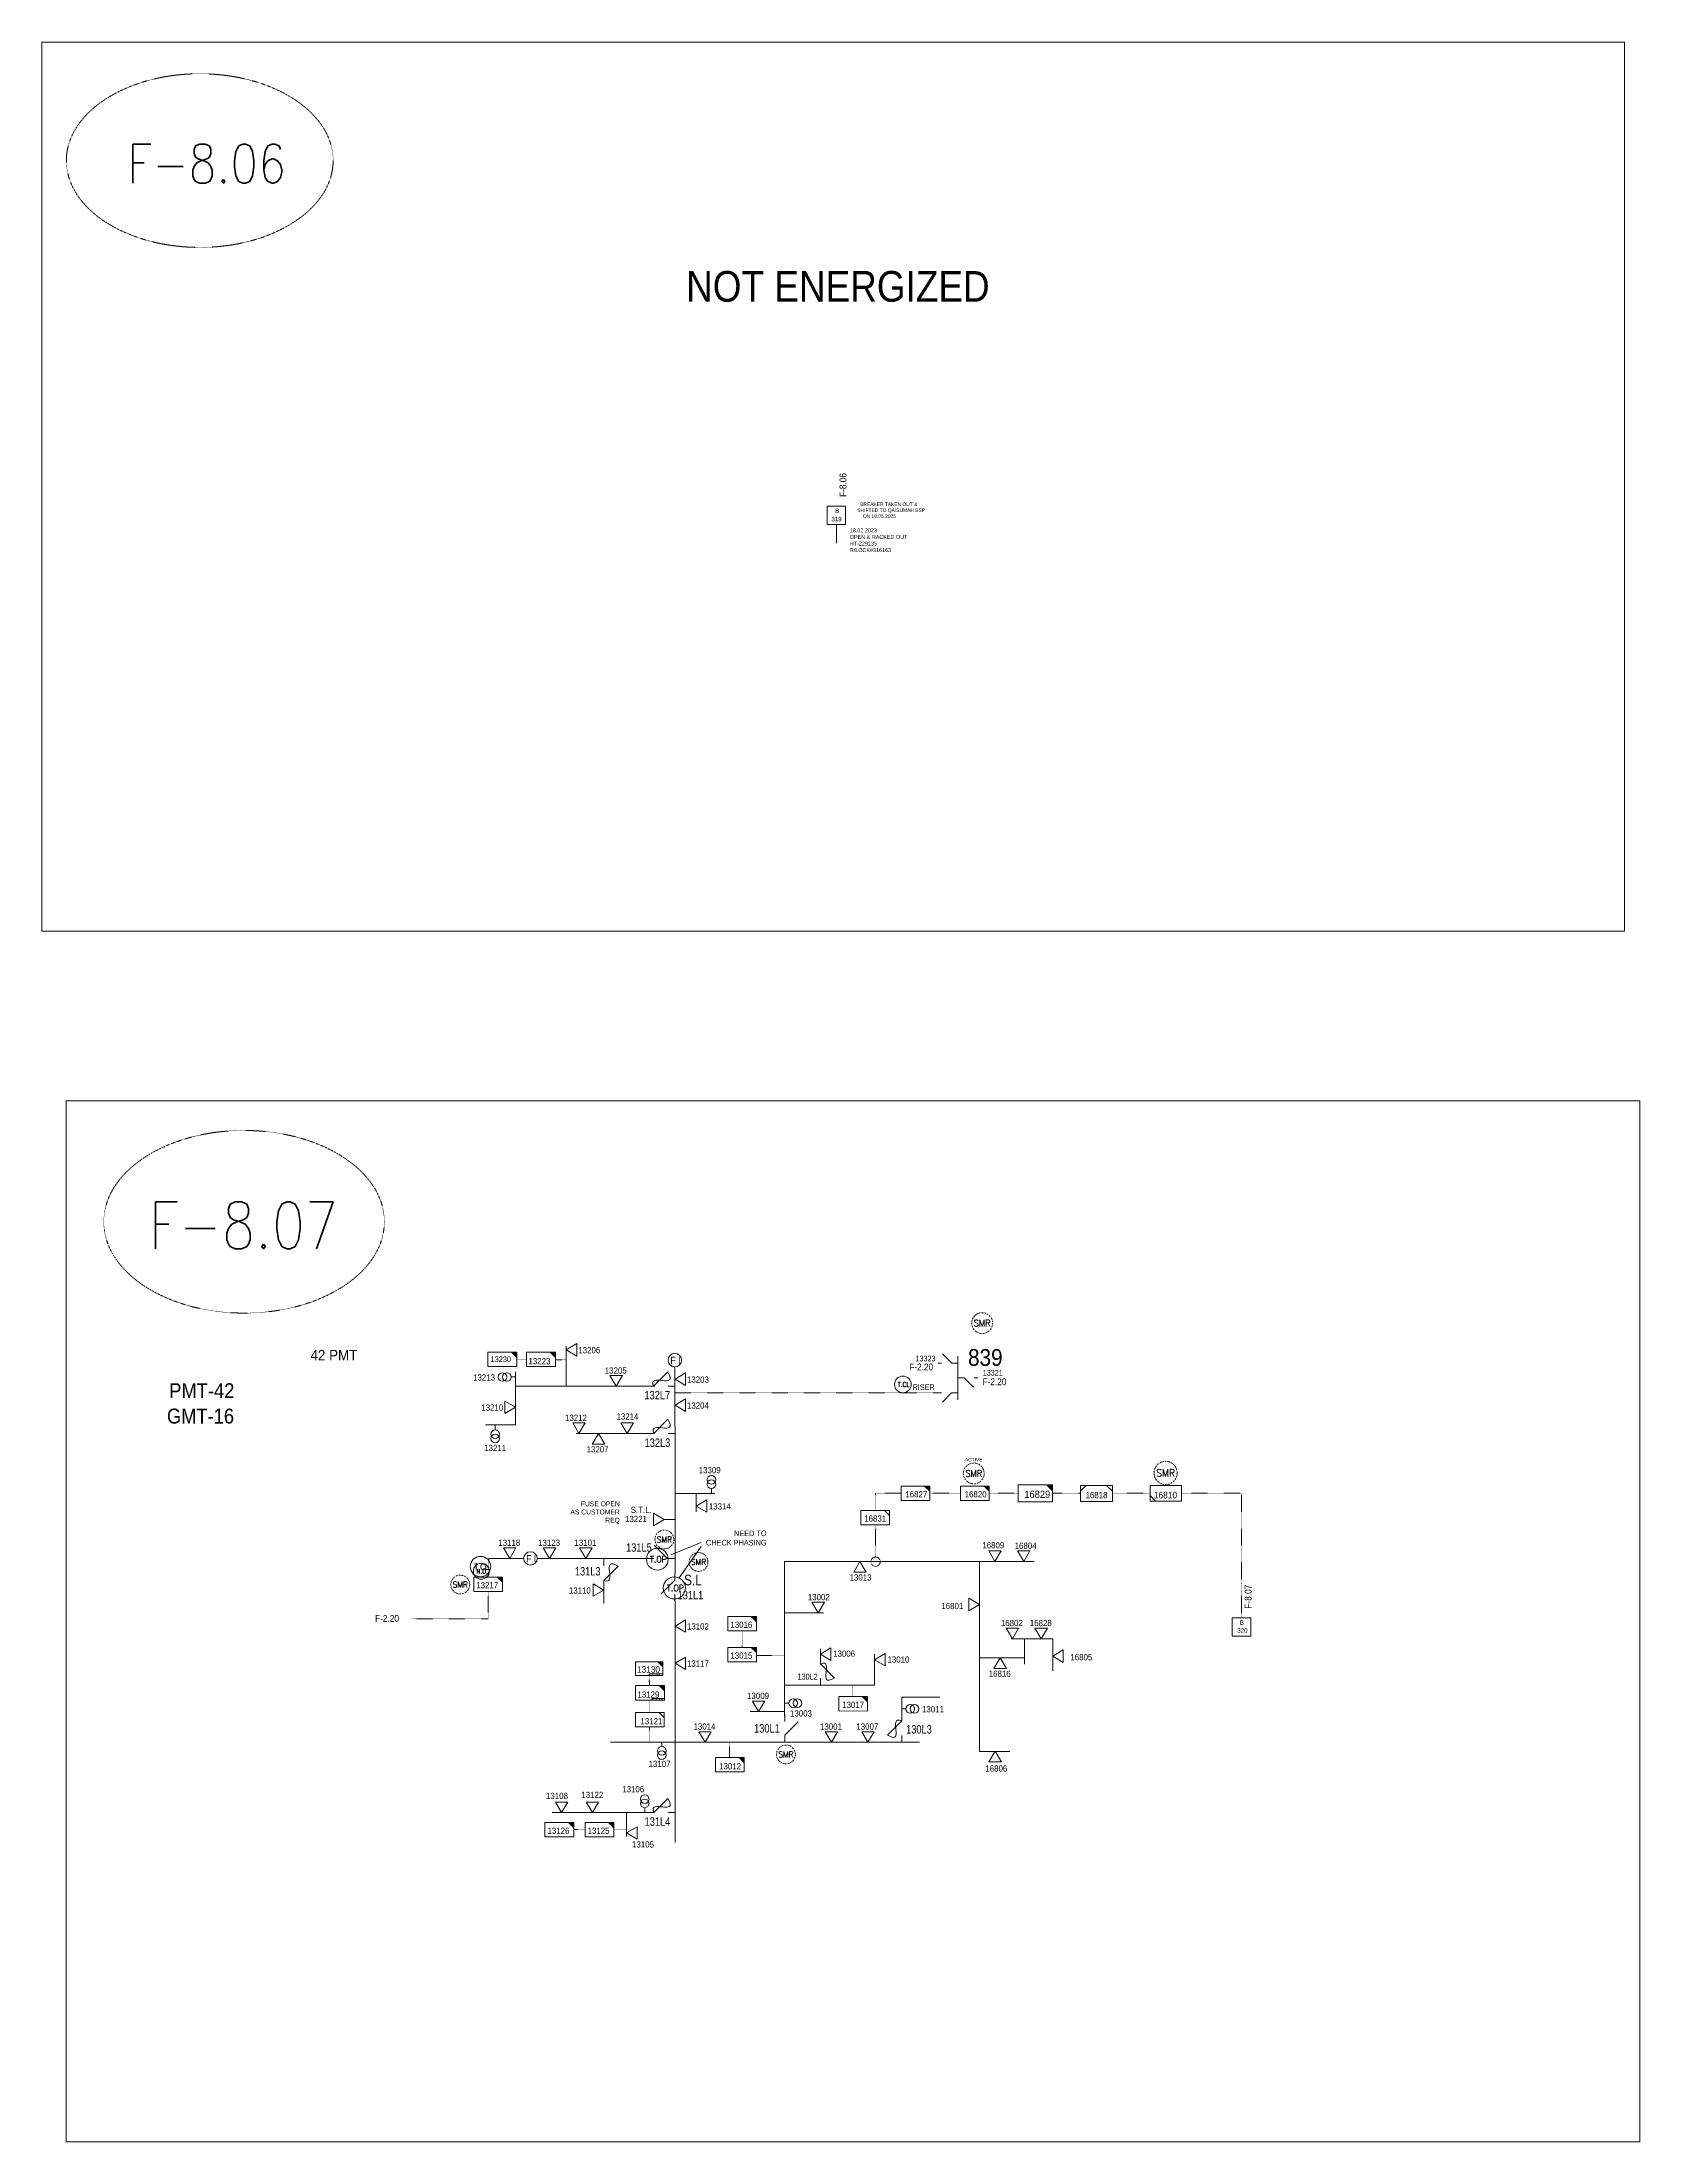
# Model space of a CAD drawing. Header units: metres. Extents: x 65984 to 144644, y -19036 to 23726.
# Drawn here: x 96172 to 97121, y 10651 to 11899 of the extents above; entities that cross this region are included whole.
import ezdxf
from ezdxf.enums import TextEntityAlignment as Align

# ---------------------------------------------------------------- set-up
doc = ezdxf.new("R2010")
doc.units = ezdxf.units.M
doc.header["$MEASUREMENT"] = 0
for name, pattern in [('DGN Style 2', [0.023128, 0, -0.023128]), ('DGN Style 3', [0.013877, 0, -0.013877]), ('DGN Style 4', [1.6, 0.8, -0.4, 0, -0.4])]:
    doc.linetypes.add(name, pattern=pattern)
doc.layers.get('0').update_dxf_attribs({"color": 95, "lineweight": 40})
for name, color, linetype, lineweight in [('ABS', 7, 'Continuous', 40), ('CONTRACTOR NAME', 95, 'Continuous', 40), ('d_eos', 111, 'Continuous', 40), ('d_eos no', 121, 'Continuous', 40), ('d_fco', 5, 'Continuous', 40), ('d_fco text', 95, 'Continuous', 40), ('d_oh branch', 94, 'Continuous', 40), ('d_switch', 95, 'Continuous', 40), ('d_tf', 1, 'Continuous', 40), ('d_tf no', 6, 'Continuous', 40), ('d_tf_200', 1, 'Continuous', 40), ('d_ug cable', 95, 'Continuous', 40), ('d_unit sub', 7, 'Continuous', 40), ('EARTH FAULT INDICATOR', 95, 'Continuous', 40), ('fedr no', 95, 'Continuous', 40), ('GRID STATION  04', 7, 'Continuous', 40), ('O H MAIN FEEDER', 4, 'Continuous', 100), ('SW N O', 114, 'Continuous', 30)]:
    doc.layers.add(name, color=color, linetype=linetype, lineweight=lineweight)
doc.styles.add('NASKHF', font='naskhf.shx', dxfattribs={"height": 8})
doc.styles.add('Style-Andalus', font='andlso.ttf')
doc.styles.add('Style-Arial', font='arial.ttf')
doc.styles.add('Style-ENGINEERING', font='ENGINEERING.shx')
doc.styles.add('Style-msdefault', font='msdefault.shx')
doc.styles.add('Style-simplex', font='simplex.shx')
doc.styles.add('Style-STANDARD', font='STANDARD.shx')

# ---------------------------------------------------------------- blocks, each defined once
blk = doc.blocks.new('TF_8')
at = {"color": 0, "linetype": 'ByBlock', "lineweight": -2}
blk.add_line((6.3, 4.95), (9.9, 1.35), dxfattribs=at)
blk.add_3dface([(-10.1, 4.95), (9.9, 4.95), (9.9, -5.05), (-10.1, -5.05)], dxfattribs=at)
blk = doc.blocks.new('exist.us-1000kva')
at = {"color": 0, "linetype": 'ByBlock', "lineweight": -2, "flags": 128}
blk.add_lwpolyline([(40, 12.9), (32.8, 20), (40, 20)], close=True, dxfattribs=at)
at = {"color": 0, "linetype": 'ByBlock', "lineweight": -2, "extrusion": (0, 0, -1)}
blk.add_solid([(-40, 12.9), (-32.8, 20), (-40, 20)], dxfattribs=at)
at = {"color": 0, "linetype": 'ByBlock', "lineweight": -2, "xscale": 2, "yscale": 2}
blk.add_blockref('TF_8', (20.2, 10.1), dxfattribs=at)
blk = doc.blocks.new('FUSE01')
at = {"color": 0, "linetype": 'ByBlock', "lineweight": -2}
blk.add_line((0, -17.15), (0, -22.55), dxfattribs=at)
at = {"color": 0, "linetype": 'ByBlock', "lineweight": -2, "flags": 128}
blk.add_lwpolyline([(0, 0.05), (0, -5.75), (-11.2, -16.95)], dxfattribs=at)
at = {"color": 0, "linetype": 'ByBlock', "lineweight": -2}
blk.add_open_spline([(-11.2, -16.95), (3.4, -25.35), (-11.6, -1.35), (0, -5.75)], degree=3, dxfattribs=at)
blk = doc.blocks.new('TFU_140')
at = {"layer": 'd_tf_200', "color": 251, "linetype": 'Continuous', "lineweight": 13}
blk.add_line((0, 10), (0, 0), dxfattribs=at)
for centre in [(0, 30), (0, 20)]:
    blk.add_circle(centre, 10, dxfattribs=at)
blk = doc.blocks.new('*U1278')
at = {"layer": 'ABS', "color": 2, "linetype": 'Continuous', "lineweight": 13, "ltscale": 0.204148}
blk.add_line((-6, -5.7), (-11.6, -5.7), dxfattribs=at)
at = {"layer": 'ABS', "color": 2, "linetype": 'Continuous', "lineweight": 13, "ltscale": 0.204148, "flags": 128}
blk.add_lwpolyline([(11.6, -5.7), (5.6, -5.7), (-5.8, 5.7)], dxfattribs=at)
blk = doc.blocks.new('*U996')
at = {"layer": 'CONTRACTOR NAME', "color": 251, "lineweight": 13, "ltscale": 0.498271, "flags": 128}
for points in [[(1.7, -0.5), (-3.7, -0.5), (-3.7, 0.5), (1.7, 0.5)], [(3.7, -0.5), (1.7, -0.5), (1.7, 0.5), (3.7, 0.5)]]:
    blk.add_lwpolyline(points, close=True, dxfattribs=at)
at = {"layer": 'CONTRACTOR NAME', "color": 251, "lineweight": 13, "style": 'Style-msdefault', "width": 0.945946}
for s, height, p in [('2017.07.24', 0.642, (-3.5, 0.3)), ('MTC', 0.572, (2, 0.3))]:
    blk.add_text(s, height=height, dxfattribs=at).set_placement(p, align=Align.TOP_LEFT)
blk = doc.blocks.new('*U1279')
at = {"layer": 'EARTH FAULT INDICATOR', "color": 251, "linetype": 'Continuous', "lineweight": 13}
blk.add_circle((0, 0.1), 4, dxfattribs=at)
at = {"layer": 'EARTH FAULT INDICATOR', "color": 251, "lineweight": 13, "style": 'Style-Andalus', "width": 0.9}
blk.add_text('F I', height=4.23, dxfattribs=at).set_placement((-2.6, 2.1), align=Align.TOP_LEFT)
blk = doc.blocks.new('*U1280')
at = {"layer": 'SW N O', "color": 1, "lineweight": 13}
blk.add_circle((0, 0), 16.8, dxfattribs=at)
at = {"layer": 'SW N O', "color": 1, "lineweight": 13, "style": 'Style-STANDARD'}
blk.add_text('T.CL', height=9.6, dxfattribs=at).set_placement((1.7, -0.2), align=Align.MIDDLE_CENTER)
blk = doc.blocks.new('*U1428')
at = {"layer": 'ABS', "color": 2, "linetype": 'Continuous', "lineweight": 13, "ltscale": 0.206227}
blk.add_line((-6, -5.7), (-11.6, -5.7), dxfattribs=at)
at = {"layer": 'ABS', "color": 2, "linetype": 'Continuous', "lineweight": 13, "ltscale": 0.206227, "flags": 128}
blk.add_lwpolyline([(11.6, -5.7), (5.6, -5.7), (-5.8, 5.7)], dxfattribs=at)
blk = doc.blocks.new('*U3080')
at = {"layer": 'd_unit sub', "color": 251, "linetype": 'Continuous', "lineweight": 13, "flags": 128}
for points in [[(-9.5, 1.4), (-6.1, 4.7), (-9.5, 4.7)], [(9.5, 1.3), (6, 4.7), (9.5, 4.7)]]:
    blk.add_lwpolyline(points, close=True, dxfattribs=at)
at = {"layer": 'd_unit sub', "color": 251, "linetype": 'Continuous', "lineweight": 13, "xscale": 0.94866334575076, "yscale": 0.94866334575076, "zscale": 0.4267622666565712, "rotation": 359.9999999999999}
blk.add_blockref('TF_8', (0.1, 0), dxfattribs=at)
blk = doc.blocks.new('TRA1_1210')
at = {"layer": 'd_tf', "color": 251, "linetype": 'Continuous', "lineweight": 13, "ltscale": 0.000215867, "extrusion": (0, 0, -1), "flags": 128}
blk.add_lwpolyline([(-10.1, -17), (-0.1, 0), (9.9, -17)], close=True, dxfattribs=at)
blk = doc.blocks.new('TRA1_1209')
at = {"layer": 'd_tf', "color": 251, "linetype": 'Continuous', "lineweight": 13, "ltscale": 0.000215867, "xscale": 1.000046566207833, "yscale": 1.000046566207833, "zscale": 1.000046566207833, "rotation": 180}
blk.add_blockref('TRA1_1210', (0, 0), dxfattribs=at)
blk = doc.blocks.new('TRA1_1212')
at = {"layer": 'd_tf', "color": 251, "linetype": 'Continuous', "lineweight": 13, "ltscale": 0.000215867, "extrusion": (0, 0, -1), "flags": 128}
blk.add_lwpolyline([(-10.1, -17), (-0.1, 0), (9.9, -17)], close=True, dxfattribs=at)
blk = doc.blocks.new('TRA1_1211')
at = {"layer": 'd_tf', "color": 251, "linetype": 'Continuous', "lineweight": 13, "ltscale": 0.000215867, "xscale": 1.000046566207833, "yscale": 1.000046566207833, "zscale": 1.000046566207833, "rotation": 180}
blk.add_blockref('TRA1_1212', (0, 0), dxfattribs=at)
blk = doc.blocks.new('*U3698')
at = {"layer": 'CONTRACTOR NAME', "color": 251, "lineweight": 13, "ltscale": 0.498271, "flags": 128}
for points in [[(1.7, -0.5), (-3.7, -0.5), (-3.7, 0.5), (1.7, 0.5)], [(3.7, -0.5), (1.7, -0.5), (1.7, 0.5), (3.7, 0.5)]]:
    blk.add_lwpolyline(points, close=True, dxfattribs=at)
at = {"layer": 'CONTRACTOR NAME', "color": 251, "lineweight": 13, "style": 'Style-msdefault', "width": 0.945946}
blk.add_text('27.04.2023', height=0.642, dxfattribs=at).set_placement((-3.5, 0.3), align=Align.TOP_LEFT)
blk = doc.blocks.new('*U4165')
at = {"layer": 'SW N O', "color": 3, "lineweight": 13}
blk.add_circle((0, 0), 16.8, dxfattribs=at)
at = {"layer": 'SW N O', "color": 3, "lineweight": 13, "style": 'Style-STANDARD'}
blk.add_text('T.OP', height=9.6, dxfattribs=at).set_placement((1.7, -0.2), align=Align.MIDDLE_CENTER)
blk = doc.blocks.new('*U893')
at = {"layer": 'SW N O', "color": 3, "lineweight": 13}
blk.add_circle((0, 0), 16.8, dxfattribs=at)
at = {"layer": 'SW N O', "color": 3, "lineweight": 13, "style": 'Style-STANDARD'}
blk.add_text('N.O.', height=9.6, dxfattribs=at).set_placement((1.7, -0.2), align=Align.MIDDLE_CENTER)

msp = doc.modelspace()

# ---------------------------------------------------------------- linework, layer by layer
at = {"layer": 'd_eos', "color": 2, "linetype": 'Continuous', "lineweight": 13, "ltscale": 0.54966}
for p, q in [((96712.1, 11113.8), (96706.6, 11119.4)), ((96715.8, 11118), (96715.8, 11092.1)), ((96706.1, 11113.8), (96703.8, 11113.8)), ((96715.8, 11113.8), (96712.1, 11113.8)), ((96715.8, 11105.1), (96719.5, 11105.1)), ((96719.5, 11105.1), (96725, 11099.5)), ((96725.5, 11105.1), (96727.7, 11105.1)), ((96706.1, 11096.2), (96703.8, 11096.2)), ((96712, 11096.2), (96706.6, 11090.6)), ((96715.8, 11096.2), (96712, 11096.2))]:
    msp.add_line(p, q, dxfattribs=at)
at = {"layer": 'd_oh branch', "color": 251, "linetype": 'Continuous', "lineweight": 13}
for p, q in [((96483.2, 11100.1), (96483.2, 11124)), ((96453, 11077.1), (96453, 11108.6)), ((96547.8, 11041), (96547.7, 11111.6)), ((96453, 11100.1), (96535.8, 11100.1)), ((96435.3, 11077.1), (96453, 11077.1)), ((96532.5, 11072), (96489.2, 11072)), ((96547.8, 11041), (96547.8, 10989)), ((96571.5, 11036.4), (96547.8, 11036.4)), ((96560.4, 11025.5), (96560.4, 11036.4)), ((96458.1, 10997.8), (96437.2, 10997.8)), ((96531.8, 10997.8), (96466.1, 10997.8)), ((96612.9, 10995.9), (96728.6, 10995.9)), ((96728.6, 10995.9), (96761, 10995.9)), ((96505.5, 10984.7), (96505.5, 10971)), ((96547.8, 10880.1), (96547.8, 10972.6)), ((96636, 10965.5), (96612.9, 10965.5)), ((96634.1, 10937.9), (96634.1, 10944.1)), ((96666.3, 10922.5), (96666.3, 10941)), ((96747.5, 10950.1), (96772.2, 10950.1)), ((96755.4, 10935), (96755.4, 10950.1)), ((96772.2, 10931.1), (96772.2, 10950.1)), ((96728.6, 10938.7), (96755.4, 10938.7)), ((96612.9, 10922.5), (96666.3, 10922.5)), ((96592.4, 10906.8), (96612.9, 10906.8)), ((96682.4, 10905.7), (96682.4, 10915.4)), ((96682.4, 10915.4), (96705.1, 10915.4)), ((96547.8, 10888.6), (96509.5, 10888.6)), ((96547.8, 10829), (96547.8, 10880.1)), ((96612.9, 10888.6), (96548, 10888.6)), ((96612.9, 10888.6), (96692.9, 10888.6)), ((96532.5, 10846.8), (96474.8, 10846.8)), ((96519, 10846.8), (96519, 10832.7))]:
    msp.add_line(p, q, dxfattribs=at)
at = {"layer": 'd_oh branch', "color": 251, "linetype": 'Continuous', "lineweight": 13, "flags": 128}
for points in [[(96612.9, 10904.2), (96612.9, 10995.9)], [(96746.7, 10883.2), (96728.6, 10883.2), (96728.6, 10995.9)]]:
    msp.add_lwpolyline(points, dxfattribs=at)
at = {"layer": 'd_ug cable', "color": 251, "linetype": 'DGN Style 3', "lineweight": 13}
for p, q in [((96541.4, 11021), (96547.8, 11021)), ((96612.9, 10940.2), (96596.2, 10940.2))]:
    msp.add_line(p, q, dxfattribs=at)
at = {"layer": 'd_ug cable', "color": 6, "linetype": 'Continuous', "lineweight": 0}
for p, q in [((96545.4, 10999.9), (96563.3, 11007.3)), ((96550.2, 10986.2), (96563.4, 11004.9))]:
    msp.add_line(p, q, dxfattribs=at)
at = {"layer": 'd_ug cable', "color": 140, "linetype": 'Continuous', "lineweight": 13, "flags": 128}
msp.add_lwpolyline([(96186.2, 11269.7), (97120.8, 11269.7), (97120.8, 10651.2), (96186.2, 10651.2)], close=True, dxfattribs=at)
at = {"layer": 'd_ug cable', "color": 251, "linetype": 'DGN Style 3', "lineweight": 13, "flags": 128}
for points in [[(96459.5, 11116), (96453.7, 11116)], [(96483.2, 11115.8), (96476.8, 11115.8)], [(96704.4, 11096.2), (96547.8, 11096.2)], [(96666.9, 11026.4), (96666.9, 11036.5), (96682, 11036.5)], [(96699.1, 11036.5), (96717.3, 11036.5)], [(96734.3, 11036.5), (96751.6, 11036.5)], [(96772, 11036.5), (96788.5, 11036.5)], [(96807.5, 11036.5), (96829.9, 11036.5)], [(96666.9, 10998.7), (96666.9, 11017.7), (96666.9, 11017.7)], [(96437.2, 10986.8), (96437.2, 10997.8)], [(96587.7, 10945), (96587.7, 10954.8)], [(96532.5, 10928.3), (96532.6, 10922.2)], [(96653.1, 10915.7), (96653.1, 10922.5)], [(96532.8, 10913.7), (96532.8, 10906.3)], [(96532.6, 10897.7), (96532.6, 10888.6)], [(96580.1, 10879.6), (96580.1, 10888.6)], [(96487.8, 10836.7), (96494.4, 10836.7)], [(96511.6, 10836.7), (96519, 10836.7)]]:
    msp.add_lwpolyline(points, dxfattribs=at)
at = {"layer": 'd_ug cable', "color": 251, "linetype": 'DGN Style 2', "lineweight": 13, "flags": 128}
msp.add_lwpolyline([(96848.5, 11036.5), (96884.2, 11036.5), (96884.2, 10962.5)], dxfattribs=at)
at = {"layer": 'd_ug cable', "color": 140, "linetype": 'DGN Style 3', "lineweight": 13, "flags": 128}
msp.add_lwpolyline([(96391.3, 10961.9), (96436.9, 10961.9), (96436.9, 10978.2)], dxfattribs=at)
at = {"layer": 'd_ug cable', "color": 2, "linetype": 'DGN Style 4', "lineweight": 13}
for centre, radius in [((96730.2, 11137.6), 6.21), ((96725.2, 11048.3), 6.21), ((96839.1, 11048.6), 6.9), ((96541.5, 11009.1), 5.59), ((96561.8, 10995.7), 5.59), ((96420.3, 10982.3), 5.59), ((96613.7, 10881.4), 5.59)]:
    msp.add_circle(centre, radius, dxfattribs=at)
at = {"layer": 'd_ug cable', "color": 5, "linetype": 'DGN Style 3', "lineweight": 13}
msp.add_circle((96666.9, 10995.9), 2.79, dxfattribs=at)
at = {"layer": 'fedr no', "color": 82, "linetype": 'DGN Style 3', "lineweight": 13, "true_color": 0x1dc70e}
for centre, major_axis in [((96265.6, 11828.2), (79.2, 0)), ((96291.9, 11197.8), (83.3, 0))]:
    msp.add_ellipse(centre, major_axis=major_axis, ratio=0.651175, dxfattribs=at)
at = {"layer": 'GRID STATION  04', "color": 2, "linetype": 'Continuous', "lineweight": 13, "ltscale": 0.437972}
msp.add_line((96643.7, 11612), (96643.7, 11601), dxfattribs=at)
at = {"layer": 'GRID STATION  04', "color": 2, "linetype": 'Continuous', "lineweight": 13, "ltscale": 0.437972, "flags": 128}
msp.add_lwpolyline([(96638.1, 11612), (96638.1, 11622.9), (96649, 11622.9), (96649, 11612)], close=True, dxfattribs=at)
at = {"layer": 'GRID STATION  04', "color": 218, "linetype": 'Continuous', "lineweight": 13, "ltscale": 0.437972, "flags": 128}
msp.add_lwpolyline([(96878.7, 10962.5), (96878.7, 10951.6), (96889.7, 10951.6), (96889.7, 10962.5)], close=True, dxfattribs=at)
at = {"layer": 'O H MAIN FEEDER', "color": 140, "linetype": 'Continuous', "lineweight": 13, "flags": 128}
msp.add_lwpolyline([(96171.9, 11898.6), (97111.7, 11898.6), (97111.7, 11370.4), (96171.9, 11370.4)], close=True, dxfattribs=at)

# ---------------------------------------------------------------- block references
at = {"layer": 'ABS', "color": 2, "linetype": 'Continuous', "lineweight": 13, "ltscale": 0.204148, "xscale": 0.7000000000000001, "yscale": 0.7000000000000001, "zscale": 0.7000000000000001}
msp.add_blockref('*U1278', (96539.5, 11001.8), dxfattribs=at)
at = {"layer": 'ABS', "color": 2, "linetype": 'Continuous', "lineweight": 13, "ltscale": 0.206227, "xscale": 0.7106910048160203, "yscale": 0.7106910048160203, "zscale": 0.7106910048160203, "rotation": 90.0000891576477}
msp.add_blockref('*U1428', (96543.7, 10980.9), dxfattribs=at)
at = {"layer": 'ABS', "color": 2, "linetype": 'Continuous', "lineweight": 13, "ltscale": 0.204148, "xscale": 0.7000000000000001, "yscale": 0.7000000000000001, "zscale": 0.7000000000000001, "rotation": 270}
msp.add_blockref('*U1278', (96617, 10896.7), dxfattribs=at)
at = {"layer": 'CONTRACTOR NAME', "color": 251, "lineweight": 13, "ltscale": 0.498271, "xscale": 1.099839094639342, "yscale": 1.099839094639342, "zscale": 1.099839094639342, "rotation": 359.9999999999999}
msp.add_blockref('*U3698', (96536.5, 10928.8), dxfattribs=at)
at = {"layer": 'CONTRACTOR NAME', "color": 251, "lineweight": 13, "ltscale": 0.498271}
msp.add_blockref('*U996', (96537.8, 10914.2), dxfattribs=at)
at = {"layer": 'd_fco', "color": 7, "linetype": 'Continuous', "lineweight": 13, "xscale": 0.7575801333709902, "yscale": -0.7575801333709908, "zscale": 0.1205302691593963, "rotation": 270.000228319361}
for p in [(96530.7, 11100.1), (96530.8, 11072), (96530.8, 10846.8)]:
    msp.add_blockref('FUSE01', p, dxfattribs=at)
at = {"layer": 'd_fco', "color": 251, "linetype": 'Continuous', "lineweight": 13, "zscale": 0.1205302691593963}
for p, xscale, yscale, rotation in [((96505.5, 10980.4), 0.7575801333709902, 0.7575801333709902, 180.0000178320709), ((96634.1, 10939.6), 0.7575801333709902, -0.757580133370991, 179.9999821679291), ((96682.4, 10905.7), 0.7575801333709901, 0.7575801333709901, 359.9997716821658)]:
    msp.add_blockref('FUSE01', p, dxfattribs=dict(at, xscale=xscale, yscale=yscale, rotation=rotation))
at = {"layer": 'd_tf', "color": 251, "linetype": 'Continuous', "lineweight": 13, "ltscale": 0.000215867}
for name, p, xscale, yscale, zscale, rotation in [('TRA1_1211', (96483.2, 11121.7), 0.37, 0.37, 0.37, 270.0001230743661), ('TRA1_1211', (96512.9, 11100.1), 0.37, 0.37, 0.37, 359.9999999999999), ('TRA1_1211', (96547.8, 11104.3), 0.37, 0.37, 0.37, 270.0001230743661), ('TRA1_1211', (96547.8, 11088.8), 0.37, 0.37, 0.37, 270.0001230743661), ('TRA1_1211', (96490.8, 11072), 0.37, 0.37, 0.37, 359.9999999999999), ('TRA1_1211', (96519.4, 11072), 0.37, 0.37, 0.37, 359.9999999999999), ('TRA1_1209', (96560.4, 11028.9), 0.3700000000000001, 0.3700000000000001, 0.3700000000000001, 270.0000131822901), ('TRA1_1211', (96449.7, 10997.8), 0.37, 0.37, 0.37, 359.9999999999999), ('TRA1_1211', (96473.3, 10997.8), 0.37, 0.37, 0.37, 359.9999999999999), ('TRA1_1211', (96494.9, 10997.8), 0.37, 0.37, 0.37, 359.9999999999999), ('TRA1_1209', (96657.6, 10995.9), 0.3700000000000001, 0.3700000000000001, 0.3700000000000001, 179.9998570152295), ('TRA1_1209', (96737.8, 10996), 0.37, 0.37, 0.37, 0.000675107017632103), ('TRA1_1209', (96754.9, 10996), 0.37, 0.37, 0.37, 0.000675107017632103), ('TRA1_1211', (96728.6, 10970.5), 0.37, 0.37, 0.37, 90.00038913692929), ('TRA1_1211', (96547.8, 10957.6), 0.37, 0.37, 0.37, 270.0001230743661), ('TRA1_1211', (96748.2, 10950.1), 0.37, 0.37, 0.37, 359.9999999999999), ('TRA1_1211', (96765.3, 10950.1), 0.37, 0.37, 0.37, 359.9999999999999), ('TRA1_1211', (96547.8, 10935.5), 0.37, 0.37, 0.37, 270.0001230743661), ('TRA1_1211', (96597.5, 10906.8), 0.37, 0.37, 0.37, 359.9999999999999), ('TRA1_1211', (96565.7, 10888.6), 0.37, 0.37, 0.37, 359.9999999999999), ('TRA1_1211', (96640.7, 10888.6), 0.37, 0.37, 0.37, 359.9999999999999), ('TRA1_1211', (96662.4, 10888.6), 0.37, 0.37, 0.37, 359.9999999999999), ('TRA1_1209', (96737.9, 10883.3), 0.37, 0.37, 0.37, 180.0006751070176), ('TRA1_1211', (96480.5, 10846.8), 0.37, 0.37, 0.37, 359.9999999999999), ('TRA1_1211', (96498.8, 10846.8), 0.37, 0.37, 0.37, 359.9999999999999), ('TRA1_1211', (96519, 10834.7), 0.37, 0.37, 0.37, 270.000246151457)]:
    msp.add_blockref(name, p, dxfattribs=dict(at, xscale=xscale, yscale=yscale, zscale=zscale, rotation=rotation))
at = {"layer": 'd_tf', "color": 251, "linetype": 'Continuous', "lineweight": 13, "ltscale": 0.000215867, "extrusion": (0, 0, -1)}
for name, p, xscale, yscale, zscale, rotation in [('TRA1_1209', (-96453, 11087.6), 0.3699999999999999, 0.3699999999999999, 0.3699999999999999, 270.0000131822901), ('TRA1_1211', (-96502.4, 11072), 0.37, 0.37, 0.37, 179.9997538491649), ('TRA1_1211', (-96541.4, 11020.9), 0.37, 0.37, 0.37, 270.0000000013421), ('TRA1_1211', (-96505.5, 10979), 0.37, 0.37, 0.37, 270.000000001225), ('TRA1_1209', (-96632.8, 10965.5), 0.3700000000000001, 0.3700000000000001, 0.3700000000000001, 359.9998570152295), ('TRA1_1209', (-96634.1, 10941), 0.3699999999999999, 0.3699999999999999, 0.3699999999999999, 90.00024615228165), ('TRA1_1211', (-96666.3, 10937.7), 0.37, 0.37, 0.37, 89.99999999999999), ('TRA1_1209', (-96772.1, 10939.8), 0.3700000000000001, 0.3700000000000001, 0.3700000000000001, 89.99985701526043), ('TRA1_1211', (-96740.9, 10938.7), 0.3699999999999999, 0.3699999999999999, 0.3699999999999999, 179.9995028694266)]:
    msp.add_blockref(name, p, dxfattribs=dict(at, xscale=xscale, yscale=yscale, zscale=zscale, rotation=rotation))
at = {"layer": 'd_tf_200', "color": 251, "linetype": 'Continuous', "lineweight": 13, "extrusion": (0, 0, -1)}
for p, xscale, yscale, zscale, rotation in [((-96453, 11105.6), 0.256057359993943, 0.256057359993943, 0.256057359993943, 269.9999999999999), ((-96441, 11076.7), 0.2560573599939427, 0.2560573599939427, 0.2560573599939427, 179.9999999999999)]:
    msp.add_blockref('TFU_140', p, dxfattribs=dict(at, xscale=xscale, yscale=yscale, zscale=zscale, rotation=rotation))
at = {"layer": 'd_tf_200', "color": 251, "linetype": 'Continuous', "lineweight": 13, "xscale": 0.2560573599939427, "yscale": 0.2560573599939427, "zscale": 0.2560573599939427}
for p, rotation in [((96569.4, 11036.8), 359.9999999999999), ((96612.9, 10911.8), 269.9999999999999), ((96682.4, 10908.4), 269.9999999999999), ((96539.9, 10888.6), 179.9999999999999), ((96529.8, 10847.2), 359.9999999999999)]:
    msp.add_blockref('TFU_140', p, dxfattribs=dict(at, rotation=rotation))
at = {"layer": 'd_unit sub', "color": 251, "linetype": 'Continuous', "lineweight": 13}
for name, p, xscale, yscale, zscale, rotation in [('exist.us-1000kva', (96436.7, 11111.8), 0.4277935033812938, 0.4277935033812938, 0.3840860399909141, 359.9999999999999), ('exist.us-1000kva', (96459.7, 11111.8), 0.4267622666565712, 0.4267622666565712, 0.4267622666565712, 359.9999999999999), ('exist.us-1000kva', (96682, 11032.3), 0.4267622666565712, 0.4267622666565712, 0.4267622666565712, 359.9998570150537), ('exist.us-1000kva', (96751.6, 11031.4), 0.5103705871090986, 0.5103705871090986, 0.3840860399909141, 359.9998570150537), ('TF_8', (96666.8, 11022.1), 0.8535245333131425, 0.8535245333131425, 0.4267622666565712, 359.9999999999999), ('exist.us-1000kva', (96579.1, 10954.8), 0.4267622666565712, 0.4267622666565712, 0.4267622666565712, 359.9319781295633), ('exist.us-1000kva', (96579.1, 10936.4), 0.4267622666565712, 0.4267622666565712, 0.4267622666565712, 359.9319781295633), ('exist.us-1000kva', (96524.3, 10928.3), 0.4044133486446614, 0.4044133486446614, 0.2267989657542349, 359.9999999999999), ('exist.us-1000kva', (96524.4, 10913.7), 0.4267622666565712, 0.4267622666565712, 0.4267622666565712, 359.9999999999999), ('exist.us-1000kva', (96645, 10907.2), 0.4267622666565712, 0.4267622666565712, 0.4267622666565712, 359.9319781299553), ('TF_8', (96533, 10902.1), 0.8535245333131425, 0.8535245333131425, 0.4267622666565712, 359.9999999999999), ('exist.us-1000kva', (96571.8, 10871), 0.4267622666565712, 0.4267622666565712, 0.4267622666565712, 359.9319781299553), ('exist.us-1000kva', (96470.6, 10832.4), 0.4267622666565712, 0.4267622666565712, 0.4267622666565712, 359.9999999999999), ('exist.us-1000kva', (96494.4, 10832.4), 0.4267622666565712, 0.4267622666565712, 0.4267622666565712, 359.9999999999999)]:
    msp.add_blockref(name, p, dxfattribs=dict(at, xscale=xscale, yscale=yscale, zscale=zscale, rotation=rotation))
at = {"layer": 'd_unit sub', "color": 2, "linetype": 'Continuous', "lineweight": 13, "zscale": 0.4267622666565712}
for name, p, xscale, yscale, rotation in [('exist.us-1000kva', (96717.3, 11032.3), 0.4267622666565712, 0.4267622666565712, 359.9998570150537), ('TF_8', (96839.1, 11036.4), 0.9332374037301644, 0.9332374037301644, 180), ('exist.us-1000kva', (96428.3, 10978.2), 0.4267622666565712, 0.4267622666565712, 359.9999999999999)]:
    msp.add_blockref(name, p, dxfattribs=dict(at, xscale=xscale, yscale=yscale, rotation=rotation))
at = {"layer": 'd_unit sub', "color": 251, "linetype": 'Continuous', "lineweight": 13}
msp.add_blockref('*U3080', (96798, 11036.5), dxfattribs=at)
at = {"layer": 'EARTH FAULT INDICATOR', "color": 251, "linetype": 'Continuous', "lineweight": 13}
for p in [(96547.7, 11115.5), (96462, 10997.7)]:
    msp.add_blockref('*U1279', p, dxfattribs=at)
at = {"layer": 'SW N O', "color": 1, "lineweight": 13}
for p, xscale, yscale, zscale in [((96683.1, 11101.2), 0.2950694635422144, 0.2950694635422144, 0.2950694635422144), ((96432.3, 10993), 0.3609909621366056, 0.3609909621366056, 0.3609909621366056)]:
    msp.add_blockref('*U1280', p, dxfattribs=dict(at, xscale=xscale, yscale=yscale, zscale=zscale))
at = {"layer": 'SW N O', "color": 3, "lineweight": 13}
for name, p, xscale, yscale, zscale in [('*U4165', (96537.3, 10997.3), 0.3841523459748736, 0.3841523459748736, 0.3841523459748736), ('*U893', (96432.8, 10990.2), 0.2826689016204633, 0.2826689016204633, 0.2826689016204633), ('*U4165', (96547.4, 10980.3), 0.3904706750623695, 0.3904706750623695, 0.3904706750623695)]:
    msp.add_blockref(name, p, dxfattribs=dict(at, xscale=xscale, yscale=yscale, zscale=zscale))

# ---------------------------------------------------------------- texts
at = {"layer": 'd_eos no', "color": 2, "linetype": 'Continuous', "lineweight": 13, "style": 'Style-Arial', "width": 0.88}
msp.add_text('839', height=10, dxfattribs=at).set_placement((96721.8, 11122.2), align=Align.TOP_LEFT)
at = {"layer": 'd_eos no', "color": 7, "linetype": 'Continuous', "lineweight": 13, "style": 'Style-Arial', "width": 0.88}
for s, p in [('PMT-42', (96247.5, 11101.9)), ('GMT-16', (96246.1, 11086.8))]:
    msp.add_text(s, height=8.84, dxfattribs=at).set_placement(p, align=Align.TOP_LEFT)
at = {"layer": 'd_fco text', "color": 7, "linetype": 'Continuous', "lineweight": 13, "style": 'Style-msdefault', "width": 0.82}
for s, p in [('132L7', (96544.9, 11092.3)), ('132L3', (96545, 11064.1)), ('131L4', (96545, 10839))]:
    msp.add_text(s, height=5, rotation=0.0339, dxfattribs=at).set_placement(p, align=Align.RIGHT)
at = {"layer": 'd_fco text', "color": 2, "linetype": 'Continuous', "lineweight": 13, "style": 'Style-msdefault', "width": 0.82}
msp.add_text('131L5', height=5, rotation=0.0339, dxfattribs=at).set_placement((96534, 11001.8), align=Align.RIGHT)
at = {"layer": 'd_fco text', "color": 251, "linetype": 'Continuous', "lineweight": 13, "style": 'Style-msdefault', "width": 0.82}
msp.add_text('131L3', height=5, rotation=0.0339, dxfattribs=at).set_placement((96503.6, 10987.7), align=Align.RIGHT)
at = {"layer": 'd_fco text', "color": 2, "linetype": 'Continuous', "lineweight": 13, "style": 'Style-msdefault', "width": 0.82}
for s, p in [('131L1', (96564.6, 10978.5)), ('130L1', (96610, 10899.4))]:
    msp.add_text(s, height=5, rotation=359.9661, dxfattribs=at).set_placement(p, align=Align.TOP_RIGHT)
msp.add_text('S.L', height=6.37, rotation=359.9662, dxfattribs=at).set_placement((96553.2, 10981.8))
at = {"layer": 'd_fco text', "color": 251, "linetype": 'Continuous', "lineweight": 13, "style": 'Style-msdefault', "width": 0.82}
for s, height, p in [('130L2', 3.6, (96632.5, 10929.4)), ('130L3', 5, (96700.3, 10898.8))]:
    msp.add_text(s, height=height, rotation=359.9661, dxfattribs=at).set_placement(p, align=Align.TOP_RIGHT)
at = {"layer": 'd_switch', "color": 2, "linetype": 'Continuous', "lineweight": 13, "style": 'Style-msdefault', "width": 0.9}
for s, height, p in [('NOT ENERGIZED', 18.213, (96554.4, 11762.6)), ('F-2.20', 4.08, (96686.9, 11113.6)), ('F-2.20', 4.08, (96730.4, 11104.8)), ('F-2.20', 4.08, (96369.7, 10964.2))]:
    msp.add_text(s, height=height, dxfattribs=at).set_placement(p, align=Align.TOP_LEFT)
for s, p in [('F-8.06', (96645.5, 11628.4)), ('F-8.07', (96886.1, 10968))]:
    msp.add_text(s, height=4.08, rotation=90, dxfattribs=at).set_placement(p, align=Align.TOP_LEFT)
at = {"layer": 'd_switch', "color": 194, "linetype": 'Continuous', "lineweight": 13, "style": 'Style-ENGINEERING', "width": 0.857143}
msp.add_text('13323', height=3.43, rotation=359.9925, dxfattribs=at).set_placement((96702.5, 11118.3), align=Align.TOP_RIGHT)
msp.add_text('13321', height=3.43, dxfattribs=at).set_placement((96742.4, 11109.8), align=Align.TOP_RIGHT)
msp.add_text('RISER', height=3.43, dxfattribs=at).set_placement((96688.9, 11101.3), align=Align.TOP_LEFT)
at = {"layer": 'd_switch', "color": 1, "linetype": 'Continuous', "lineweight": 13, "insert": (96656.1, 11625.1), "char_height": 2.112, "attachment_point": 1, "style": 'NASKHF'}
msp.add_mtext('\\Fmsdefault;\\H1x;\\W0.9;  BREAKER TAKEN OUT & \\PSHIFTED TO QAISUMAH BSP\\P    ON 18.05.2025\\P', dxfattribs=at)
at = {"layer": 'd_switch', "color": 2, "linetype": 'Continuous', "lineweight": 13, "insert": (96651.6, 11609.7), "char_height": 2.346, "attachment_point": 1, "style": 'NASKHF'}
msp.add_mtext('\\Fmsdefault;\\H1x;\\W0.9;18.02.2023\\POPEN & RACKED OUT\\PHT-229135\\PR/LOCK#316163', dxfattribs=at)
at = {"layer": 'd_tf no', "color": 1, "linetype": 'Continuous', "lineweight": 13, "ltscale": 0.9, "style": 'Style-simplex', "width": 0.909091}
for p in [(96730.2, 11137.6), (96725.2, 11048.3)]:
    msp.add_text('SMR', height=3.96, dxfattribs=at).set_placement(p, align=Align.MIDDLE_CENTER)
at = {"layer": 'd_tf no', "color": 1, "linetype": 'Continuous', "lineweight": 13, "style": 'Style-msdefault', "width": 0.945946}
msp.add_text('42 PMT', height=6.27, dxfattribs=at).set_placement((96331.4, 11121.7), align=Align.TOP_LEFT)
at = {"layer": 'd_tf no', "color": 251, "linetype": 'Continuous', "lineweight": 13, "style": 'Style-msdefault', "width": 0.945946}
for s, height, p in [('13230', 3.33, (96438.3, 11117.8)), ('13223', 3.7, (96460.8, 11116.9)), ('13206', 3.7, (96490.4, 11123.4)), ('13205', 3.7, (96506.1, 11111.3)), ('13203', 3.7, (96554.9, 11105.9)), ('13204', 3.7, (96554.9, 11090.5)), ('13212', 3.7, (96482.5, 11083.2)), ('13309', 3.7, (96561.9, 11052.1)), ('13118', 3.7, (96442.9, 11009)), ('13123', 3.7, (96466.5, 11009)), ('13101', 3.7, (96488.1, 11009)), ('13102', 3.7, (96554.9, 10959.3)), ('16802', 3.7, (96741.3, 10961.3)), ('16828', 3.7, (96758.5, 10961.3)), ('13130', 3.89, (96525.2, 10933.8)), ('13117', 3.7, (96554.9, 10937.2)), ('13010', 3.7, (96674, 10939.6)), ('13129', 3.7, (96525.5, 10918.8)), ('13009', 3.7, (96590.6, 10918)), ('13003', 3.7, (96616.1, 10907.6)), ('13011', 3.7, (96694.5, 10910.1)), ('13121', 3.7, (96527.3, 10903)), ('13014', 3.7, (96558.8, 10899.8)), ('13001', 3.7, (96633.9, 10899.8)), ('13007', 3.7, (96655.5, 10899.8)), ('13107', 3.7, (96532.1, 10877.6)), ('13012', 3.7, (96574, 10876.2)), ('13108', 3.7, (96471.2, 10858.6)), ('13122', 3.7, (96492.2, 10859.2)), ('13106', 3.7, (96516.5, 10862.6)), ('13126', 3.7, (96472.1, 10837.9)), ('13125', 3.7, (96495.9, 10837.9)), ('13105', 3.7, (96522.3, 10829.8))]:
    msp.add_text(s, height=height, dxfattribs=at).set_placement(p, align=Align.TOP_LEFT)
for s, p in [('13213', (96427.9, 11103.5)), ('13211', (96434.5, 11061.6)), ('13207', (96495.3, 11060.8)), ('13006', (96641.7, 10939.4))]:
    msp.add_text(s, height=3.7, dxfattribs=at).set_placement(p)
for s, p in [('13210', (96445.8, 11089.3)), ('13214', (96526.1, 11084)), ('S.T.L.', (96534, 11028.5)), ('13314', (96580.9, 11030.6)), ('13221', (96531.1, 11023.1)), ('13110', (96497.8, 10980.6)), ('13002', (96639.7, 10976.7)), ('16805', (96795.6, 10941))]:
    msp.add_text(s, height=3.7, dxfattribs=at).set_placement(p, align=Align.TOP_RIGHT)
at = {"layer": 'd_tf no', "color": 1, "linetype": 'Continuous', "lineweight": 13, "style": 'Style-simplex', "width": 0.909091}
msp.add_text('SMR', height=4.4, dxfattribs=at).set_placement((96839.1, 11048.6), align=Align.MIDDLE_CENTER)
at = {"layer": 'd_tf no', "color": 251, "linetype": 'Continuous', "lineweight": 13, "style": 'Style-msdefault', "width": 0.945946}
for s, height, p in [('16827', 3.7, (96697.6, 11037.8)), ('16829', 4.36, (96770.6, 11038.1)), ('16818', 3.7, (96804.6, 11037.3)), ('16831', 3.7, (96673.2, 11023.4)), ('13017', 3.7, (96660.1, 10912.7))]:
    msp.add_text(s, height=height, rotation=0.0001, dxfattribs=at).set_placement(p, align=Align.TOP_RIGHT)
at = {"layer": 'd_tf no', "color": 2, "linetype": 'Continuous', "lineweight": 13, "style": 'Style-msdefault', "width": 0.945946}
msp.add_text('16820', height=3.7, rotation=0.0001, dxfattribs=at).set_placement((96732.8, 11037.8), align=Align.TOP_RIGHT)
for s, height, p in [('16810', 3.94, (96832.1, 11037.4)), ('13217', 3.7, (96429.8, 10983.8))]:
    msp.add_text(s, height=height, dxfattribs=at).set_placement(p, align=Align.TOP_LEFT)
at = {"layer": 'd_tf no', "color": 1, "linetype": 'Continuous', "lineweight": 13, "ltscale": 0.81, "style": 'Style-simplex', "width": 0.909091}
for p in [(96541.5, 11009), (96561.8, 10995.7), (96420.3, 10982.3), (96613.7, 10881.4)]:
    msp.add_text('SMR', height=3.56, dxfattribs=at).set_placement(p, align=Align.MIDDLE_CENTER)
at = {"layer": 'd_tf no', "color": 251, "linetype": 'Continuous', "lineweight": 13, "style": 'Style-msdefault', "width": 0.945946}
for s, p in [('16809', (96743.3, 11003.8)), ('16804', (96762.5, 11003.5)), ('16806', (96745.1, 10871.2))]:
    msp.add_text(s, height=3.7, rotation=0.0003, dxfattribs=at).set_placement(p, align=Align.RIGHT)
for s, p in [('13013', (96664.5, 10984.7)), ('16801', (96719, 10967.7))]:
    msp.add_text(s, height=3.7, dxfattribs=at).set_placement(p, align=Align.RIGHT)
for s, p in [('13016', (96580.7, 10960.3)), ('13015', (96580.7, 10942))]:
    msp.add_text(s, height=3.7, rotation=359.932, dxfattribs=at).set_placement(p, align=Align.TOP_LEFT)
msp.add_text('16816', height=3.7, rotation=0.0005, dxfattribs=at).set_placement((96734.1, 10927.5))
at = {"layer": 'd_tf no', "color": 121, "linetype": 'Continuous', "lineweight": 40, "insert": (96720, 11057.5), "char_height": 2.076, "attachment_point": 1, "style": 'NASKHF'}
msp.add_mtext('\\Fmsdefault;\\H1x;\\W0.945946;ACTIVE\\P', dxfattribs=at)
at = {"layer": 'd_tf no', "color": 2, "linetype": 'Continuous', "lineweight": 13, "insert": (96515, 11031.7), "char_height": 2.905, "attachment_point": 3, "style": 'NASKHF'}
msp.add_mtext('\\Fmsdefault;\\H1x;\\W0.945946;FUSE OPEN\\PAS CUSTOMER \\PREQ', dxfattribs=at)
at = {"layer": 'd_tf no', "color": 6, "linetype": 'Continuous', "lineweight": 13, "insert": (96602.2, 11014.4), "char_height": 3.33, "attachment_point": 3, "style": 'NASKHF'}
msp.add_mtext('\\Fmsdefault;\\H1x;\\W0.945946;NEED TO \\P CHECK PHASING', dxfattribs=at)
at = {"layer": 'fedr no', "color": 6, "linetype": 'Continuous', "lineweight": 13, "style": 'Style-STANDARD', "width": 0.909091}
for s, height, p in [('F-8.06', 23.28, (96269.7, 11826.4)), ('F-8.07', 27.78, (96291.6, 11195.7))]:
    msp.add_text(s, height=height, dxfattribs=at).set_placement(p, align=Align.MIDDLE_CENTER)
at = {"layer": 'GRID STATION  04', "color": 2, "linetype": 'Continuous', "lineweight": 13, "style": 'Style-msdefault', "width": 0.888889}
for s, p in [('319', (96640.7, 11616.6)), ('B', (96642.9, 11621.5))]:
    msp.add_text(s, height=2.68, dxfattribs=at).set_placement(p, align=Align.TOP_LEFT)
at = {"layer": 'GRID STATION  04', "color": 218, "linetype": 'Continuous', "lineweight": 13, "style": 'Style-msdefault', "width": 0.888889}
for s, p in [('320', (96881.7, 10956.4)), ('B', (96883.2, 10961))]:
    msp.add_text(s, height=2.68, dxfattribs=at).set_placement(p, align=Align.TOP_LEFT)

doc.saveas('drawing.dxf')
